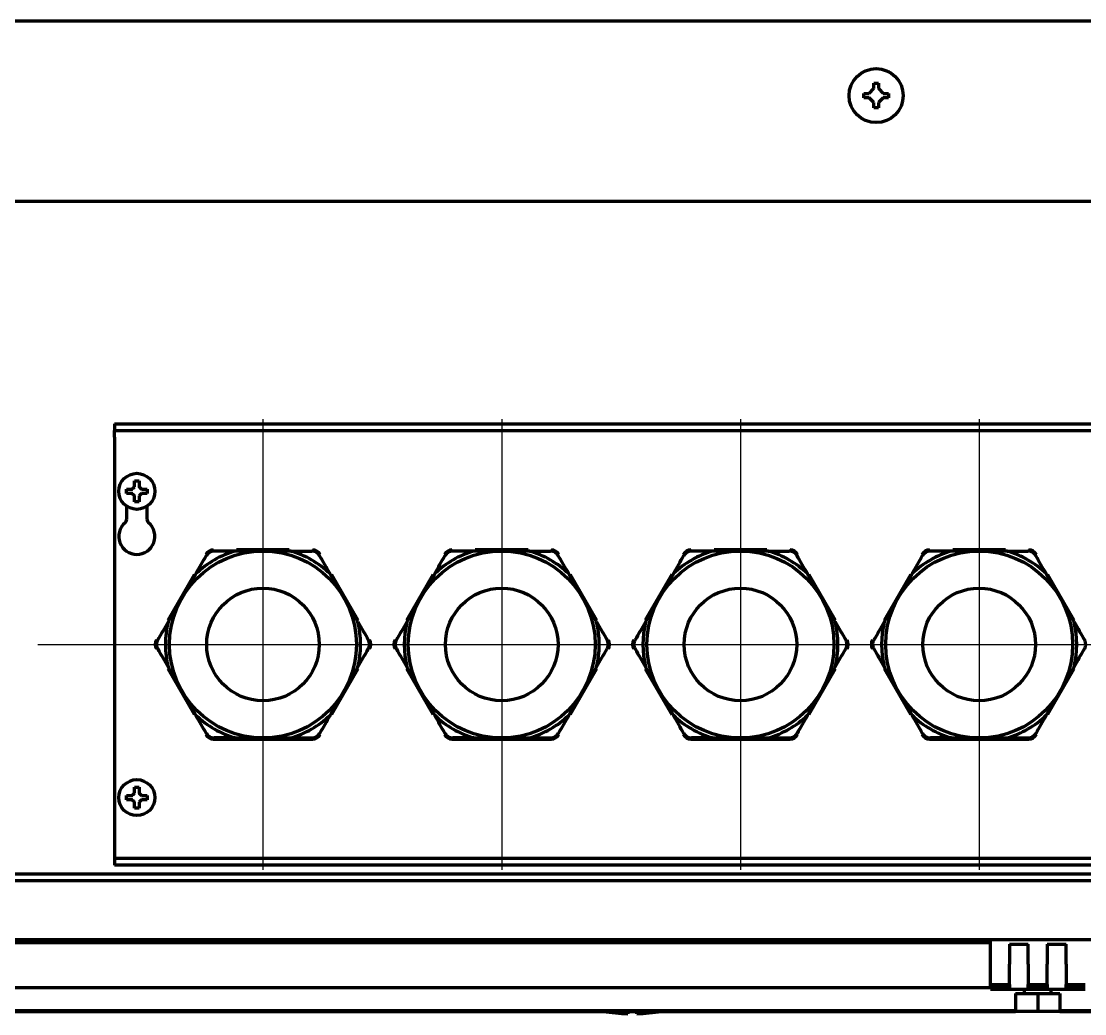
# Model space of a CAD drawing. Header units: inches. Extents: x -3022 to 7311, y 343 to 5680.
# Drawn here: x 3304.3 to 3540.4, y 4422.3 to 4642.6 of the extents above; entities that cross this region are included whole.
import ezdxf

# ---------------------------------------------------------------- set-up
doc = ezdxf.new("R2010")
doc.units = ezdxf.units.IN

# ---------------------------------------------------------------- blocks, each defined once
blk = doc.blocks.new('A$C29D5572B')
at = {"color": 1}
for p, q in [((0, 50), (0, -50)), ((-50, 0), (50, 0))]:
    blk.add_line(p, q, dxfattribs=at)
blk = doc.blocks.new('A$C0F8E2EAE')
blk.add_blockref('A$C29D5572B', (0, 0))

msp = doc.modelspace()

# ---------------------------------------------------------------- linework, layer by layer
at = {"linetype": 'Continuous', "lineweight": 70}
for p, q in [((3563.91, 4642.65), (3224.92, 4642.65)), ((3497.04, 4631.35), (3497.03, 4631.35)), ((3497.05, 4631.33), (3497.04, 4631.35)), ((3492.48, 4626.65), (3493.54, 4627.71)), ((3493.54, 4627.71), (3493.54, 4628.9)), ((3493.54, 4628.9), (3494.54, 4628.9)), ((3494.54, 4628.9), (3494.54, 4627.71)), ((3494.54, 4627.71), (3495.6, 4626.65)), ((3491.29, 4625.65), (3491.29, 4626.65)), ((3491.29, 4626.65), (3492.48, 4626.65)), ((3492.48, 4625.65), (3491.29, 4625.65)), ((3493.54, 4624.58), (3492.48, 4625.65)), ((3495.6, 4625.65), (3494.54, 4624.58)), ((3495.6, 4626.65), (3496.79, 4626.65)), ((3496.79, 4625.65), (3495.6, 4625.65)), ((3496.79, 4626.65), (3496.79, 4625.65)), ((3493.54, 4623.4), (3493.54, 4624.58)), ((3494.54, 4623.4), (3493.54, 4623.4)), ((3494.54, 4624.58), (3494.54, 4623.4)), ((3563.91, 4602.65), (3224.92, 4602.65)), ((3324.92, 4553.3), (3324.92, 4551.8)), ((3324.92, 4553.3), (3326.92, 4553.3)), ((3326.92, 4553.3), (3367.09, 4553.3)), ((3367.09, 4553.3), (3368.5, 4553.3)), ((3368.5, 4553.3), (3371.33, 4553.3)), ((3371.33, 4553.3), (3372.75, 4553.3)), ((3372.75, 4553.3), (3547.09, 4553.3)), ((3324.92, 4550.3), (3324.92, 4551.8)), ((3324.92, 4551.8), (3326.92, 4551.8)), ((3324.92, 4550.3), (3324.92, 4458.3)), ((3326.92, 4551.8), (3367.09, 4551.8)), ((3367.09, 4551.8), (3368.5, 4551.8)), ((3368.5, 4551.8), (3371.33, 4551.8)), ((3371.33, 4551.8), (3372.75, 4551.8)), ((3372.75, 4551.8), (3547.09, 4551.8)), ((3327.62, 4538.3), (3327.62, 4538.8)), ((3327.62, 4537.8), (3327.62, 4538.3)), ((3332.22, 4538.8), (3332.22, 4538.3)), ((3332.22, 4538.3), (3332.22, 4537.8)), ((3327.67, 4532.1), (3327.67, 4534.99)), ((3332.17, 4534.99), (3332.17, 4532.1)), ((3357.92, 4525.05), (3351.74, 4525.05)), ((3363.77, 4525.3), (3352.06, 4525.3)), ((3364.1, 4525.05), (3357.92, 4525.05)), ((3410.92, 4525.05), (3404.74, 4525.05)), ((3416.77, 4525.3), (3405.06, 4525.3)), ((3417.1, 4525.05), (3410.92, 4525.05)), ((3463.92, 4525.05), (3457.74, 4525.05)), ((3469.77, 4525.3), (3458.06, 4525.3)), ((3470.1, 4525.05), (3463.92, 4525.05)), ((3516.92, 4525.05), (3510.74, 4525.05)), ((3522.77, 4525.3), (3511.06, 4525.3)), ((3523.1, 4525.05), (3516.92, 4525.05)), ((3342.66, 4519.87), (3336.8, 4509.73)), ((3343.04, 4520.02), (3339.95, 4514.67)), ((3375.89, 4514.67), (3372.8, 4520.02)), ((3379.03, 4509.73), (3373.18, 4519.87)), ((3395.66, 4519.87), (3389.8, 4509.73)), ((3396.04, 4520.02), (3392.95, 4514.67)), ((3428.89, 4514.67), (3425.8, 4520.02)), ((3432.03, 4509.73), (3426.18, 4519.87)), ((3448.66, 4519.87), (3442.8, 4509.73)), ((3449.04, 4520.02), (3445.95, 4514.67)), ((3481.89, 4514.67), (3478.8, 4520.02)), ((3485.03, 4509.73), (3479.18, 4519.87)), ((3501.66, 4519.87), (3495.8, 4509.73)), ((3502.04, 4520.02), (3498.95, 4514.67)), ((3534.89, 4514.67), (3531.8, 4520.02)), ((3538.03, 4509.73), (3532.18, 4519.87)), ((3339.95, 4514.67), (3336.86, 4509.32)), ((3378.98, 4509.32), (3375.89, 4514.67)), ((3392.95, 4514.67), (3389.86, 4509.32)), ((3431.98, 4509.32), (3428.89, 4514.67)), ((3445.95, 4514.67), (3442.86, 4509.32)), ((3484.98, 4509.32), (3481.89, 4514.67)), ((3498.95, 4514.67), (3495.86, 4509.32)), ((3537.98, 4509.32), (3534.89, 4514.67)), ((3336.8, 4498.87), (3342.66, 4488.73)), ((3336.86, 4499.27), (3339.95, 4493.92)), ((3373.18, 4488.73), (3379.03, 4498.87)), ((3375.89, 4493.92), (3378.98, 4499.27)), ((3389.8, 4498.87), (3395.66, 4488.73)), ((3389.86, 4499.27), (3392.95, 4493.92)), ((3426.18, 4488.73), (3432.03, 4498.87)), ((3428.89, 4493.92), (3431.98, 4499.27)), ((3442.8, 4498.87), (3448.66, 4488.73)), ((3442.86, 4499.27), (3445.95, 4493.92)), ((3479.18, 4488.73), (3485.03, 4498.87)), ((3481.89, 4493.92), (3484.98, 4499.27)), ((3495.8, 4498.87), (3501.66, 4488.73)), ((3495.86, 4499.27), (3498.95, 4493.92)), ((3532.18, 4488.73), (3538.03, 4498.87)), ((3534.89, 4493.92), (3537.98, 4499.27)), ((3339.95, 4493.92), (3343.04, 4488.57)), ((3372.8, 4488.57), (3375.89, 4493.92)), ((3392.95, 4493.92), (3396.04, 4488.57)), ((3425.8, 4488.57), (3428.89, 4493.92)), ((3445.95, 4493.92), (3449.04, 4488.57)), ((3478.8, 4488.57), (3481.89, 4493.92)), ((3498.95, 4493.92), (3502.04, 4488.57)), ((3531.8, 4488.57), (3534.89, 4493.92)), ((3351.74, 4483.55), (3357.92, 4483.55)), ((3357.92, 4483.55), (3364.1, 4483.55)), ((3404.74, 4483.55), (3410.92, 4483.55)), ((3410.92, 4483.55), (3417.1, 4483.55)), ((3457.74, 4483.55), (3463.92, 4483.55)), ((3463.92, 4483.55), (3470.1, 4483.55)), ((3510.74, 4483.55), (3516.92, 4483.55)), ((3516.92, 4483.55), (3523.1, 4483.55)), ((3346.95, 4483.3), (3368.89, 4483.3)), ((3399.95, 4483.3), (3421.89, 4483.3)), ((3452.95, 4483.3), (3474.89, 4483.3)), ((3505.95, 4483.3), (3527.89, 4483.3)), ((3327.62, 4470.3), (3327.62, 4470.8)), ((3327.62, 4469.8), (3327.62, 4470.3)), ((3332.22, 4470.8), (3332.22, 4470.3)), ((3332.22, 4470.3), (3332.22, 4469.8)), ((3324.92, 4458.3), (3324.92, 4456.8)), ((3326.92, 4456.8), (3324.92, 4456.8)), ((3324.92, 4456.8), (3324.92, 4455.3)), ((3326.92, 4455.3), (3324.92, 4455.3)), ((3367.09, 4456.8), (3326.92, 4456.8)), ((3367.09, 4455.3), (3326.92, 4455.3)), ((3368.5, 4456.8), (3367.09, 4456.8)), ((3368.5, 4455.3), (3367.09, 4455.3)), ((3371.33, 4456.8), (3368.5, 4456.8)), ((3371.33, 4455.3), (3368.5, 4455.3)), ((3372.75, 4456.8), (3371.33, 4456.8)), ((3372.75, 4455.3), (3371.33, 4455.3)), ((3547.09, 4456.8), (3372.75, 4456.8)), ((3547.09, 4455.3), (3372.75, 4455.3)), ((3605.09, 4453.3), (3226.92, 4453.3)), ((3605.12, 4451.8), (3226.91, 4451.8)), ((3222.91, 4438.8), (3605.24, 4438.8)), ((3417.92, 4438.8), (3417.92, 4438.1)), ((3427.57, 4438.8), (3427.57, 4438.1)), ((3430.27, 4438.1), (3430.27, 4438.8)), ((3433.92, 4438.8), (3433.92, 4438.1)), ((3437.42, 4438.8), (3437.42, 4438.6)), ((3442.42, 4438.6), (3442.42, 4438.8)), ((3445.92, 4438.1), (3445.92, 4438.8)), ((3474.92, 4438.8), (3474.92, 4438.3)), ((3476.33, 4438.8), (3476.33, 4438.3)), ((3519.42, 4433.3), (3519.42, 4438.8)), ((3519.41, 4438.1), (3222.17, 4438.1)), ((3439.92, 4438.6), (3436.92, 4438.6)), ((3436.92, 4438.6), (3436.92, 4438.1)), ((3442.92, 4438.6), (3439.92, 4438.6)), ((3439.92, 4438.6), (3439.92, 4438.1)), ((3442.92, 4438.6), (3442.92, 4438.1)), ((3476.33, 4438.3), (3474.92, 4438.3)), ((3477.33, 4438.3), (3476.33, 4438.3)), ((3519.42, 4438.3), (3477.33, 4438.3)), ((3484.92, 4438.3), (3484.92, 4438.1)), ((3523.62, 4437.8), (3527.82, 4437.8)), ((3523.62, 4437.8), (3523.62, 4433.3)), ((3527.82, 4433.3), (3527.82, 4437.8)), ((3532.02, 4437.8), (3532.02, 4433.3)), ((3532.02, 4437.8), (3536.22, 4437.8)), ((3536.22, 4433.3), (3536.22, 4437.8)), ((3519.42, 4428.8), (3519.42, 4433.3)), ((3523.62, 4428.8), (3523.62, 4433.3)), ((3527.82, 4433.3), (3527.82, 4428.8)), ((3532.02, 4428.8), (3532.02, 4433.3)), ((3536.22, 4433.3), (3536.22, 4428.8)), ((3519.41, 4428.1), (3049.82, 4428.1)), ((3519.41, 4428.08), (3049.82, 4428.08)), ((3519.42, 4427.99), (3519.42, 4428.8)), ((3519.42, 4428.8), (3523.62, 4428.8)), ((3523.62, 4427.99), (3519.42, 4427.99)), ((3519.42, 4427.8), (3519.42, 4427.99)), ((3519.42, 4427.8), (3540.42, 4427.8)), ((3523.62, 4428.8), (3523.62, 4427.99)), ((3526.92, 4427.8), (3526.92, 4426.8)), ((3527.82, 4427.99), (3527.82, 4428.8)), ((3527.82, 4428.8), (3532.02, 4428.8)), ((3532.02, 4427.99), (3527.82, 4427.99)), ((3532.02, 4428.8), (3532.02, 4427.99)), ((3532.92, 4426.8), (3532.92, 4427.8)), ((3536.22, 4427.99), (3536.22, 4428.8)), ((3536.22, 4428.8), (3540.42, 4428.8)), ((3540.42, 4427.99), (3536.22, 4427.99)), ((3525.02, 4426.8), (3525.02, 4422.8)), ((3525.02, 4426.8), (3529.92, 4426.8)), ((3529.92, 4426.8), (3534.81, 4426.8)), ((3529.92, 4426.8), (3529.92, 4422.8)), ((3534.81, 4426.8), (3534.81, 4422.8)), ((3049.83, 4423.07), (3525.01, 4423.07)), ((3049.83, 4422.81), (3525.01, 4422.81)), ((3529.92, 4422.8), (3525.02, 4422.8)), ((3534.81, 4422.8), (3529.92, 4422.8)), ((3534.8, 4423.07), (3605.51, 4423.07)), ((3534.8, 4422.81), (3605.52, 4422.81))]:
    msp.add_line(p, q, dxfattribs=at)
for centre, radius in [((3494.04, 4626.15), 6), ((3329.92, 4538.3), 4), ((3357.92, 4504.3), 20.75), ((3410.92, 4504.3), 20.75), ((3463.92, 4504.3), 20.75), ((3516.92, 4504.3), 20.75), ((3357.92, 4504.3), 12.5), ((3410.92, 4504.3), 12.5), ((3463.92, 4504.3), 12.5), ((3516.92, 4504.3), 12.5), ((3329.92, 4470.3), 4)]:
    msp.add_circle(centre, radius, dxfattribs=at)
for centre, radius, start, end in [((3329.92, 4528.3), 4, 130.5416, 49.4584), ((3326.67, 4532.1), 1, 310.5416, 0), ((3333.17, 4532.1), 1, 180, 229.4584), ((3357.92, 4504.3), 21.65, 106.5842, 133.4158), ((3346.95, 4523.3), 2, 90, 150), ((3357.92, 4504.3), 21.65, 46.5842, 73.4158), ((3368.89, 4523.3), 2, 30, 90), ((3410.92, 4504.3), 21.65, 106.5842, 133.4158), ((3399.95, 4523.3), 2, 90, 150), ((3410.92, 4504.3), 21.65, 46.5842, 73.4158), ((3421.89, 4523.3), 2, 30, 90), ((3463.92, 4504.3), 21.65, 106.5842, 133.4158), ((3452.95, 4523.3), 2, 90, 150), ((3463.92, 4504.3), 21.65, 46.5842, 73.4158), ((3474.89, 4523.3), 2, 30, 90), ((3516.92, 4504.3), 21.65, 106.5842, 133.4158), ((3505.95, 4523.3), 2, 90, 150), ((3516.92, 4504.3), 21.65, 46.5842, 73.4158), ((3527.89, 4523.3), 2, 30, 90), ((3357.92, 4504.3), 21.65, 166.5842, 193.4158), ((3357.92, 4504.3), 21.65, 346.5842, 13.4158), ((3410.92, 4504.3), 21.65, 166.5842, 193.4158), ((3410.92, 4504.3), 21.65, 346.5842, 13.4158), ((3463.92, 4504.3), 21.65, 166.5842, 193.4158), ((3463.92, 4504.3), 21.65, 346.5842, 13.4158), ((3516.92, 4504.3), 21.65, 166.5842, 193.4158), ((3516.92, 4504.3), 21.65, 346.5842, 13.4158), ((3335.98, 4504.3), 2, 150, 210), ((3379.86, 4504.3), 2, 330, 30), ((3388.98, 4504.3), 2, 150, 210), ((3432.86, 4504.3), 2, 330, 30), ((3441.98, 4504.3), 2, 150, 210), ((3485.86, 4504.3), 2, 330, 30), ((3494.98, 4504.3), 2, 150, 210), ((3357.92, 4504.3), 21.65, 226.5842, 253.4158), ((3357.92, 4504.3), 21.65, 286.5842, 313.4158), ((3410.92, 4504.3), 21.65, 226.5842, 253.4158), ((3410.92, 4504.3), 21.65, 286.5842, 313.4158), ((3463.92, 4504.3), 21.65, 226.5842, 253.4158), ((3463.92, 4504.3), 21.65, 286.5842, 313.4158), ((3516.92, 4504.3), 21.65, 226.5842, 253.4158), ((3516.92, 4504.3), 21.65, 286.5842, 313.4158), ((3346.95, 4485.3), 2, 210, 270), ((3368.89, 4485.3), 2, 270, 330), ((3399.95, 4485.3), 2, 210, 270), ((3421.89, 4485.3), 2, 270, 330), ((3452.95, 4485.3), 2, 210, 270), ((3474.89, 4485.3), 2, 270, 330), ((3505.95, 4485.3), 2, 210, 270), ((3527.89, 4485.3), 2, 270, 330), ((3475.32, 4437.9), 0.4, 90, 149.9991), ((3482.52, 4437.9), 0.4, 30.0009, 90), ((3441.42, 4482.28), 60, 262.337, 267.6114), ((3438.42, 4482.28), 60, 272.3861, 277.663)]:
    msp.add_arc(centre, radius, start, end, dxfattribs=at)
for points in [[(3329.42, 4539.3), (3329.42, 4539.35), (3329.42, 4539.46), (3329.42, 4539.62), (3329.42, 4539.78), (3329.42, 4539.94), (3329.42, 4540.09), (3329.42, 4540.24), (3329.42, 4540.41), (3329.42, 4540.53), (3329.42, 4540.6)], [(3329.42, 4540.6), (3329.58, 4540.6), (3329.92, 4540.6), (3330.25, 4540.6), (3330.42, 4540.6)], [(3328.92, 4537.8), (3328.86, 4537.8), (3328.76, 4537.8), (3328.59, 4537.8), (3328.44, 4537.8), (3328.28, 4537.8), (3328.13, 4537.8), (3327.97, 4537.8), (3327.81, 4537.8), (3327.68, 4537.8), (3327.62, 4537.8)], [(3328.92, 4538.8), (3328.94, 4538.82), (3328.99, 4538.87), (3329.06, 4538.94), (3329.13, 4539.01), (3329.2, 4539.08), (3329.27, 4539.15), (3329.35, 4539.23), (3329.39, 4539.27), (3329.42, 4539.3)], [(3329.42, 4537.3), (3329.39, 4537.32), (3329.34, 4537.38), (3329.27, 4537.45), (3329.2, 4537.52), (3329.13, 4537.59), (3329.06, 4537.66), (3328.99, 4537.73), (3328.94, 4537.78), (3328.92, 4537.8)], [(3330.42, 4539.3), (3330.44, 4539.27), (3330.5, 4539.22), (3330.57, 4539.15), (3330.64, 4539.08), (3330.71, 4539.01), (3330.78, 4538.94), (3330.85, 4538.87), (3330.89, 4538.82), (3330.92, 4538.8)], [(3330.92, 4537.8), (3330.89, 4537.77), (3330.85, 4537.73), (3330.78, 4537.66), (3330.7, 4537.58), (3330.63, 4537.51), (3330.56, 4537.44), (3330.49, 4537.37), (3330.44, 4537.32), (3330.42, 4537.3)], [(3330.92, 4538.8), (3330.97, 4538.8), (3331.08, 4538.8), (3331.24, 4538.8), (3331.4, 4538.8), (3331.56, 4538.8), (3331.71, 4538.8), (3331.86, 4538.8), (3332.03, 4538.8), (3332.15, 4538.8), (3332.22, 4538.8)], [(3330.42, 4536), (3330.25, 4536), (3329.92, 4536), (3329.58, 4536), (3329.42, 4536)], [(3330.42, 4537.3), (3330.42, 4537.24), (3330.42, 4537.14), (3330.42, 4536.97), (3330.42, 4536.82), (3330.42, 4536.66), (3330.42, 4536.51), (3330.42, 4536.35), (3330.42, 4536.19), (3330.42, 4536.06), (3330.42, 4536)], [(3329.42, 4471.3), (3329.42, 4471.35), (3329.42, 4471.46), (3329.42, 4471.62), (3329.42, 4471.78), (3329.42, 4471.94), (3329.42, 4472.09), (3329.42, 4472.24), (3329.42, 4472.41), (3329.42, 4472.53), (3329.42, 4472.6)], [(3329.42, 4472.6), (3329.58, 4472.6), (3329.92, 4472.6), (3330.25, 4472.6), (3330.42, 4472.6)], [(3328.92, 4469.8), (3328.86, 4469.8), (3328.76, 4469.8), (3328.59, 4469.8), (3328.44, 4469.8), (3328.28, 4469.8), (3328.13, 4469.8), (3327.97, 4469.8), (3327.81, 4469.8), (3327.68, 4469.8), (3327.62, 4469.8)], [(3328.92, 4470.8), (3328.94, 4470.82), (3328.99, 4470.87), (3329.06, 4470.94), (3329.13, 4471.01), (3329.2, 4471.08), (3329.27, 4471.15), (3329.35, 4471.23), (3329.39, 4471.27), (3329.42, 4471.3)], [(3329.42, 4469.3), (3329.39, 4469.32), (3329.34, 4469.38), (3329.27, 4469.45), (3329.2, 4469.52), (3329.13, 4469.59), (3329.06, 4469.66), (3328.99, 4469.73), (3328.94, 4469.78), (3328.92, 4469.8)], [(3330.42, 4471.3), (3330.44, 4471.27), (3330.5, 4471.22), (3330.57, 4471.15), (3330.64, 4471.08), (3330.71, 4471.01), (3330.78, 4470.94), (3330.85, 4470.87), (3330.89, 4470.82), (3330.92, 4470.8)], [(3330.92, 4469.8), (3330.89, 4469.77), (3330.85, 4469.73), (3330.78, 4469.66), (3330.7, 4469.58), (3330.63, 4469.51), (3330.56, 4469.44), (3330.49, 4469.37), (3330.44, 4469.32), (3330.42, 4469.3)], [(3330.92, 4470.8), (3330.97, 4470.8), (3331.08, 4470.8), (3331.24, 4470.8), (3331.4, 4470.8), (3331.56, 4470.8), (3331.71, 4470.8), (3331.86, 4470.8), (3332.03, 4470.8), (3332.15, 4470.8), (3332.22, 4470.8)], [(3330.42, 4468), (3330.25, 4468), (3329.92, 4468), (3329.58, 4468), (3329.42, 4468)], [(3330.42, 4469.3), (3330.42, 4469.24), (3330.42, 4469.14), (3330.42, 4468.97), (3330.42, 4468.82), (3330.42, 4468.66), (3330.42, 4468.51), (3330.42, 4468.35), (3330.42, 4468.19), (3330.42, 4468.06), (3330.42, 4468)]]:
    msp.add_open_spline(points, degree=3, dxfattribs=at)
for points, knots in [([(3330.42, 4540.6), (3330.42, 4540.4), (3330.42, 4540.19), (3330.42, 4539.86), (3330.42, 4539.75), (3330.42, 4539.53), (3330.42, 4539.41), (3330.42, 4539.3)], [0, 0, 0, 0, 0.5, 0.5, 0.75, 0.75, 1, 1, 1, 1]), ([(3327.62, 4538.8), (3327.82, 4538.8), (3328.03, 4538.8), (3328.36, 4538.8), (3328.47, 4538.8), (3328.69, 4538.8), (3328.8, 4538.8), (3328.92, 4538.8)], [0, 0, 0, 0, 0.5, 0.5, 0.75, 0.75, 1, 1, 1, 1]), ([(3332.22, 4537.8), (3332.02, 4537.8), (3331.81, 4537.8), (3331.48, 4537.8), (3331.37, 4537.8), (3331.15, 4537.8), (3331.03, 4537.8), (3330.92, 4537.8)], [0, 0, 0, 0, 0.5, 0.5, 0.75, 0.75, 1, 1, 1, 1]), ([(3329.42, 4536), (3329.42, 4536.2), (3329.42, 4536.41), (3329.42, 4536.74), (3329.42, 4536.85), (3329.42, 4537.07), (3329.42, 4537.18), (3329.42, 4537.3)], [0, 0, 0, 0, 0.5, 0.5, 0.75, 0.75, 1, 1, 1, 1]), ([(3343.04, 4520.02), (3343.44, 4520.72), (3343.83, 4521.4), (3344.6, 4522.74), (3344.98, 4523.4), (3345.36, 4524.05)], [0, 0, 0, 0, 0.5, 0.5, 1, 1, 1, 1]), ([(3347.09, 4525.05), (3347.01, 4525.05), (3346.93, 4525.04), (3346.76, 4525.02), (3346.67, 4525.01), (3346.57, 4524.98), (3346.54, 4524.97), (3346.5, 4524.96), (3346.44, 4524.94), (3346.38, 4524.92), (3346.25, 4524.87), (3346.17, 4524.83), (3346.07, 4524.77), (3346.05, 4524.76), (3346.02, 4524.73), (3345.96, 4524.7), (3345.87, 4524.63), (3345.8, 4524.57), (3345.75, 4524.53), (3345.73, 4524.51), (3345.7, 4524.48), (3345.68, 4524.47), (3345.61, 4524.39), (3345.55, 4524.32), (3345.45, 4524.19), (3345.4, 4524.12), (3345.36, 4524.05)], [0, 0, 0, 0, 0.125, 0.125, 0.25, 0.25, 0.28125, 0.28125, 0.3125, 0.375, 0.375, 0.5, 0.5, 0.53125, 0.53125, 0.5625, 0.625, 0.6875, 0.6875, 0.71875, 0.71875, 0.75, 0.75, 0.875, 0.875, 1, 1, 1, 1]), ([(3351.74, 4525.05), (3350.94, 4525.05), (3350.16, 4525.05), (3348.61, 4525.05), (3347.85, 4525.05), (3347.09, 4525.05)], [0, 0, 0, 0, 0.5, 0.5, 1, 1, 1, 1]), ([(3364.1, 4525.05), (3364.9, 4525.05), (3365.68, 4525.05), (3367.23, 4525.05), (3367.99, 4525.05), (3368.74, 4525.05)], [0, 0, 0, 0, 0.5, 0.5, 1, 1, 1, 1]), ([(3370.48, 4524.05), (3370.43, 4524.12), (3370.39, 4524.19), (3370.29, 4524.32), (3370.23, 4524.39), (3370.15, 4524.47), (3370.14, 4524.48), (3370.1, 4524.51), (3370.05, 4524.56), (3370, 4524.6), (3369.9, 4524.68), (3369.82, 4524.73), (3369.72, 4524.79), (3369.7, 4524.8), (3369.66, 4524.82), (3369.6, 4524.85), (3369.5, 4524.9), (3369.42, 4524.93), (3369.35, 4524.95), (3369.33, 4524.96), (3369.29, 4524.97), (3369.27, 4524.98), (3369.16, 4525.01), (3369.08, 4525.02), (3368.91, 4525.04), (3368.83, 4525.05), (3368.74, 4525.05)], [0, 0, 0, 0, 0.125, 0.125, 0.25, 0.25, 0.28125, 0.28125, 0.3125, 0.375, 0.375, 0.5, 0.5, 0.53125, 0.53125, 0.5625, 0.625, 0.6875, 0.6875, 0.71875, 0.71875, 0.75, 0.75, 0.875, 0.875, 1, 1, 1, 1]), ([(3372.8, 4520.02), (3372.4, 4520.72), (3372.01, 4521.4), (3371.23, 4522.74), (3370.85, 4523.4), (3370.48, 4524.05)], [0, 0, 0, 0, 0.5, 0.5, 1, 1, 1, 1]), ([(3396.04, 4520.02), (3396.44, 4520.72), (3396.83, 4521.4), (3397.6, 4522.74), (3397.98, 4523.4), (3398.36, 4524.05)], [0, 0, 0, 0, 0.5, 0.5, 1, 1, 1, 1]), ([(3400.09, 4525.05), (3400.01, 4525.05), (3399.93, 4525.04), (3399.76, 4525.02), (3399.67, 4525.01), (3399.57, 4524.98), (3399.54, 4524.97), (3399.5, 4524.96), (3399.44, 4524.94), (3399.38, 4524.92), (3399.25, 4524.87), (3399.17, 4524.83), (3399.07, 4524.77), (3399.05, 4524.76), (3399.02, 4524.73), (3398.96, 4524.7), (3398.87, 4524.63), (3398.8, 4524.57), (3398.75, 4524.53), (3398.73, 4524.51), (3398.7, 4524.48), (3398.68, 4524.47), (3398.61, 4524.39), (3398.55, 4524.32), (3398.45, 4524.19), (3398.4, 4524.12), (3398.36, 4524.05)], [0, 0, 0, 0, 0.125, 0.125, 0.25, 0.25, 0.28125, 0.28125, 0.3125, 0.375, 0.375, 0.5, 0.5, 0.53125, 0.53125, 0.5625, 0.625, 0.6875, 0.6875, 0.71875, 0.71875, 0.75, 0.75, 0.875, 0.875, 1, 1, 1, 1]), ([(3404.74, 4525.05), (3403.94, 4525.05), (3403.16, 4525.05), (3401.61, 4525.05), (3400.85, 4525.05), (3400.09, 4525.05)], [0, 0, 0, 0, 0.5, 0.5, 1, 1, 1, 1]), ([(3417.1, 4525.05), (3417.9, 4525.05), (3418.68, 4525.05), (3420.23, 4525.05), (3420.99, 4525.05), (3421.74, 4525.05)], [0, 0, 0, 0, 0.5, 0.5, 1, 1, 1, 1]), ([(3423.48, 4524.05), (3423.43, 4524.12), (3423.39, 4524.19), (3423.29, 4524.32), (3423.23, 4524.39), (3423.15, 4524.47), (3423.14, 4524.48), (3423.1, 4524.51), (3423.05, 4524.56), (3423, 4524.6), (3422.9, 4524.68), (3422.82, 4524.73), (3422.72, 4524.79), (3422.7, 4524.8), (3422.66, 4524.82), (3422.6, 4524.85), (3422.5, 4524.9), (3422.42, 4524.93), (3422.35, 4524.95), (3422.33, 4524.96), (3422.29, 4524.97), (3422.27, 4524.98), (3422.16, 4525.01), (3422.08, 4525.02), (3421.91, 4525.04), (3421.83, 4525.05), (3421.74, 4525.05)], [0, 0, 0, 0, 0.125, 0.125, 0.25, 0.25, 0.28125, 0.28125, 0.3125, 0.375, 0.375, 0.5, 0.5, 0.53125, 0.53125, 0.5625, 0.625, 0.6875, 0.6875, 0.71875, 0.71875, 0.75, 0.75, 0.875, 0.875, 1, 1, 1, 1]), ([(3425.8, 4520.02), (3425.4, 4520.72), (3425.01, 4521.4), (3424.23, 4522.74), (3423.85, 4523.4), (3423.48, 4524.05)], [0, 0, 0, 0, 0.5, 0.5, 1, 1, 1, 1]), ([(3449.04, 4520.02), (3449.44, 4520.72), (3449.83, 4521.4), (3450.6, 4522.74), (3450.98, 4523.4), (3451.36, 4524.05)], [0, 0, 0, 0, 0.5, 0.5, 1, 1, 1, 1]), ([(3453.09, 4525.05), (3453.01, 4525.05), (3452.93, 4525.04), (3452.76, 4525.02), (3452.67, 4525.01), (3452.57, 4524.98), (3452.54, 4524.97), (3452.5, 4524.96), (3452.44, 4524.94), (3452.38, 4524.92), (3452.25, 4524.87), (3452.17, 4524.83), (3452.07, 4524.77), (3452.05, 4524.76), (3452.02, 4524.73), (3451.96, 4524.7), (3451.87, 4524.63), (3451.8, 4524.57), (3451.75, 4524.53), (3451.73, 4524.51), (3451.7, 4524.48), (3451.68, 4524.47), (3451.61, 4524.39), (3451.55, 4524.32), (3451.45, 4524.19), (3451.4, 4524.12), (3451.36, 4524.05)], [0, 0, 0, 0, 0.125, 0.125, 0.25, 0.25, 0.28125, 0.28125, 0.3125, 0.375, 0.375, 0.5, 0.5, 0.53125, 0.53125, 0.5625, 0.625, 0.6875, 0.6875, 0.71875, 0.71875, 0.75, 0.75, 0.875, 0.875, 1, 1, 1, 1]), ([(3457.74, 4525.05), (3456.94, 4525.05), (3456.16, 4525.05), (3454.61, 4525.05), (3453.85, 4525.05), (3453.09, 4525.05)], [0, 0, 0, 0, 0.5, 0.5, 1, 1, 1, 1]), ([(3470.1, 4525.05), (3470.9, 4525.05), (3471.68, 4525.05), (3473.23, 4525.05), (3473.99, 4525.05), (3474.74, 4525.05)], [0, 0, 0, 0, 0.5, 0.5, 1, 1, 1, 1]), ([(3476.48, 4524.05), (3476.43, 4524.12), (3476.39, 4524.19), (3476.29, 4524.32), (3476.23, 4524.39), (3476.15, 4524.47), (3476.14, 4524.48), (3476.1, 4524.51), (3476.05, 4524.56), (3476, 4524.6), (3475.9, 4524.68), (3475.82, 4524.73), (3475.72, 4524.79), (3475.7, 4524.8), (3475.66, 4524.82), (3475.6, 4524.85), (3475.5, 4524.9), (3475.42, 4524.93), (3475.35, 4524.95), (3475.33, 4524.96), (3475.29, 4524.97), (3475.27, 4524.98), (3475.16, 4525.01), (3475.08, 4525.02), (3474.91, 4525.04), (3474.83, 4525.05), (3474.74, 4525.05)], [0, 0, 0, 0, 0.125, 0.125, 0.25, 0.25, 0.28125, 0.28125, 0.3125, 0.375, 0.375, 0.5, 0.5, 0.53125, 0.53125, 0.5625, 0.625, 0.6875, 0.6875, 0.71875, 0.71875, 0.75, 0.75, 0.875, 0.875, 1, 1, 1, 1]), ([(3478.8, 4520.02), (3478.4, 4520.72), (3478.01, 4521.4), (3477.23, 4522.74), (3476.85, 4523.4), (3476.48, 4524.05)], [0, 0, 0, 0, 0.5, 0.5, 1, 1, 1, 1]), ([(3502.04, 4520.02), (3502.44, 4520.72), (3502.83, 4521.4), (3503.6, 4522.74), (3503.98, 4523.4), (3504.36, 4524.05)], [0, 0, 0, 0, 0.5, 0.5, 1, 1, 1, 1]), ([(3506.09, 4525.05), (3506.01, 4525.05), (3505.93, 4525.04), (3505.76, 4525.02), (3505.67, 4525.01), (3505.57, 4524.98), (3505.54, 4524.97), (3505.5, 4524.96), (3505.44, 4524.94), (3505.38, 4524.92), (3505.25, 4524.87), (3505.17, 4524.83), (3505.07, 4524.77), (3505.05, 4524.76), (3505.02, 4524.73), (3504.96, 4524.7), (3504.87, 4524.63), (3504.8, 4524.57), (3504.75, 4524.53), (3504.73, 4524.51), (3504.7, 4524.48), (3504.68, 4524.47), (3504.61, 4524.39), (3504.55, 4524.32), (3504.45, 4524.19), (3504.4, 4524.12), (3504.36, 4524.05)], [0, 0, 0, 0, 0.125, 0.125, 0.25, 0.25, 0.28125, 0.28125, 0.3125, 0.375, 0.375, 0.5, 0.5, 0.53125, 0.53125, 0.5625, 0.625, 0.6875, 0.6875, 0.71875, 0.71875, 0.75, 0.75, 0.875, 0.875, 1, 1, 1, 1]), ([(3510.74, 4525.05), (3509.94, 4525.05), (3509.16, 4525.05), (3507.61, 4525.05), (3506.85, 4525.05), (3506.09, 4525.05)], [0, 0, 0, 0, 0.5, 0.5, 1, 1, 1, 1]), ([(3523.1, 4525.05), (3523.9, 4525.05), (3524.68, 4525.05), (3526.23, 4525.05), (3526.99, 4525.05), (3527.74, 4525.05)], [0, 0, 0, 0, 0.5, 0.5, 1, 1, 1, 1]), ([(3529.48, 4524.05), (3529.43, 4524.12), (3529.39, 4524.19), (3529.29, 4524.32), (3529.23, 4524.39), (3529.15, 4524.47), (3529.14, 4524.48), (3529.1, 4524.51), (3529.05, 4524.56), (3529, 4524.6), (3528.9, 4524.68), (3528.82, 4524.73), (3528.72, 4524.79), (3528.7, 4524.8), (3528.66, 4524.82), (3528.6, 4524.85), (3528.5, 4524.9), (3528.42, 4524.93), (3528.35, 4524.95), (3528.33, 4524.96), (3528.29, 4524.97), (3528.27, 4524.98), (3528.16, 4525.01), (3528.08, 4525.02), (3527.91, 4525.04), (3527.83, 4525.05), (3527.74, 4525.05)], [0, 0, 0, 0, 0.125, 0.125, 0.25, 0.25, 0.28125, 0.28125, 0.3125, 0.375, 0.375, 0.5, 0.5, 0.53125, 0.53125, 0.5625, 0.625, 0.6875, 0.6875, 0.71875, 0.71875, 0.75, 0.75, 0.875, 0.875, 1, 1, 1, 1]), ([(3531.8, 4520.02), (3531.4, 4520.72), (3531.01, 4521.4), (3530.23, 4522.74), (3529.85, 4523.4), (3529.48, 4524.05)], [0, 0, 0, 0, 0.5, 0.5, 1, 1, 1, 1]), ([(3336.86, 4509.32), (3336.46, 4508.63), (3336.07, 4507.95), (3335.29, 4506.61), (3334.91, 4505.95), (3334.54, 4505.3)], [0, 0, 0, 0, 0.5, 0.5, 1, 1, 1, 1]), ([(3378.98, 4509.32), (3379.38, 4508.63), (3379.77, 4507.95), (3380.54, 4506.61), (3380.92, 4505.95), (3381.3, 4505.3)], [0, 0, 0, 0, 0.5, 0.5, 1, 1, 1, 1]), ([(3389.86, 4509.32), (3389.46, 4508.63), (3389.07, 4507.95), (3388.29, 4506.61), (3387.91, 4505.95), (3387.54, 4505.3)], [0, 0, 0, 0, 0.5, 0.5, 1, 1, 1, 1]), ([(3431.98, 4509.32), (3432.38, 4508.63), (3432.77, 4507.95), (3433.54, 4506.61), (3433.92, 4505.95), (3434.3, 4505.3)], [0, 0, 0, 0, 0.5, 0.5, 1, 1, 1, 1]), ([(3442.86, 4509.32), (3442.46, 4508.63), (3442.07, 4507.95), (3441.29, 4506.61), (3440.91, 4505.95), (3440.54, 4505.3)], [0, 0, 0, 0, 0.5, 0.5, 1, 1, 1, 1]), ([(3484.98, 4509.32), (3485.38, 4508.63), (3485.77, 4507.95), (3486.54, 4506.61), (3486.92, 4505.95), (3487.3, 4505.3)], [0, 0, 0, 0, 0.5, 0.5, 1, 1, 1, 1]), ([(3495.86, 4509.32), (3495.46, 4508.63), (3495.07, 4507.95), (3494.29, 4506.61), (3493.91, 4505.95), (3493.54, 4505.3)], [0, 0, 0, 0, 0.5, 0.5, 1, 1, 1, 1]), ([(3537.98, 4509.32), (3538.38, 4508.63), (3538.77, 4507.95), (3539.54, 4506.61), (3539.92, 4505.95), (3540.3, 4505.3)], [0, 0, 0, 0, 0.5, 0.5, 1, 1, 1, 1]), ([(3334.54, 4505.3), (3334.49, 4505.23), (3334.46, 4505.15), (3334.39, 4505), (3334.36, 4504.91), (3334.33, 4504.81), (3334.33, 4504.79), (3334.32, 4504.74), (3334.3, 4504.68), (3334.29, 4504.61), (3334.27, 4504.48), (3334.27, 4504.39), (3334.27, 4504.28), (3334.27, 4504.25), (3334.27, 4504.21), (3334.27, 4504.14), (3334.28, 4504.03), (3334.3, 4503.94), (3334.31, 4503.88), (3334.32, 4503.85), (3334.33, 4503.81), (3334.33, 4503.79), (3334.36, 4503.68), (3334.39, 4503.6), (3334.46, 4503.44), (3334.49, 4503.37), (3334.54, 4503.3)], [0, 0, 0, 0, 0.125, 0.125, 0.25, 0.25, 0.28125, 0.28125, 0.3125, 0.375, 0.375, 0.5, 0.5, 0.53125, 0.53125, 0.5625, 0.625, 0.6875, 0.6875, 0.71875, 0.71875, 0.75, 0.75, 0.875, 0.875, 1, 1, 1, 1]), ([(3381.3, 4503.3), (3381.34, 4503.37), (3381.38, 4503.44), (3381.45, 4503.6), (3381.47, 4503.68), (3381.5, 4503.79), (3381.51, 4503.81), (3381.52, 4503.85), (3381.53, 4503.92), (3381.54, 4503.98), (3381.56, 4504.12), (3381.57, 4504.21), (3381.57, 4504.32), (3381.57, 4504.34), (3381.57, 4504.39), (3381.56, 4504.46), (3381.55, 4504.57), (3381.54, 4504.66), (3381.52, 4504.72), (3381.52, 4504.74), (3381.51, 4504.79), (3381.5, 4504.81), (3381.47, 4504.91), (3381.45, 4505), (3381.38, 4505.15), (3381.34, 4505.23), (3381.3, 4505.3)], [0, 0, 0, 0, 0.125, 0.125, 0.25, 0.25, 0.28125, 0.28125, 0.3125, 0.375, 0.375, 0.5, 0.5, 0.53125, 0.53125, 0.5625, 0.625, 0.6875, 0.6875, 0.71875, 0.71875, 0.75, 0.75, 0.875, 0.875, 1, 1, 1, 1]), ([(3387.54, 4505.3), (3387.49, 4505.23), (3387.46, 4505.15), (3387.39, 4505), (3387.36, 4504.91), (3387.33, 4504.81), (3387.33, 4504.79), (3387.32, 4504.74), (3387.3, 4504.68), (3387.29, 4504.61), (3387.27, 4504.48), (3387.27, 4504.39), (3387.27, 4504.28), (3387.27, 4504.25), (3387.27, 4504.21), (3387.27, 4504.14), (3387.28, 4504.03), (3387.3, 4503.94), (3387.31, 4503.88), (3387.32, 4503.85), (3387.33, 4503.81), (3387.33, 4503.79), (3387.36, 4503.68), (3387.39, 4503.6), (3387.46, 4503.44), (3387.49, 4503.37), (3387.54, 4503.3)], [0, 0, 0, 0, 0.125, 0.125, 0.25, 0.25, 0.28125, 0.28125, 0.3125, 0.375, 0.375, 0.5, 0.5, 0.53125, 0.53125, 0.5625, 0.625, 0.6875, 0.6875, 0.71875, 0.71875, 0.75, 0.75, 0.875, 0.875, 1, 1, 1, 1]), ([(3434.3, 4503.3), (3434.34, 4503.37), (3434.38, 4503.44), (3434.45, 4503.6), (3434.47, 4503.68), (3434.5, 4503.79), (3434.51, 4503.81), (3434.52, 4503.85), (3434.53, 4503.92), (3434.54, 4503.98), (3434.56, 4504.12), (3434.57, 4504.21), (3434.57, 4504.32), (3434.57, 4504.34), (3434.57, 4504.39), (3434.56, 4504.46), (3434.55, 4504.57), (3434.54, 4504.66), (3434.52, 4504.72), (3434.52, 4504.74), (3434.51, 4504.79), (3434.5, 4504.81), (3434.47, 4504.91), (3434.45, 4505), (3434.38, 4505.15), (3434.34, 4505.23), (3434.3, 4505.3)], [0, 0, 0, 0, 0.125, 0.125, 0.25, 0.25, 0.28125, 0.28125, 0.3125, 0.375, 0.375, 0.5, 0.5, 0.53125, 0.53125, 0.5625, 0.625, 0.6875, 0.6875, 0.71875, 0.71875, 0.75, 0.75, 0.875, 0.875, 1, 1, 1, 1]), ([(3440.54, 4505.3), (3440.49, 4505.23), (3440.46, 4505.15), (3440.39, 4505), (3440.36, 4504.91), (3440.33, 4504.81), (3440.33, 4504.79), (3440.32, 4504.74), (3440.3, 4504.68), (3440.29, 4504.61), (3440.27, 4504.48), (3440.27, 4504.39), (3440.27, 4504.28), (3440.27, 4504.25), (3440.27, 4504.21), (3440.27, 4504.14), (3440.28, 4504.03), (3440.3, 4503.94), (3440.31, 4503.88), (3440.32, 4503.85), (3440.33, 4503.81), (3440.33, 4503.79), (3440.36, 4503.68), (3440.39, 4503.6), (3440.46, 4503.44), (3440.49, 4503.37), (3440.54, 4503.3)], [0, 0, 0, 0, 0.125, 0.125, 0.25, 0.25, 0.28125, 0.28125, 0.3125, 0.375, 0.375, 0.5, 0.5, 0.53125, 0.53125, 0.5625, 0.625, 0.6875, 0.6875, 0.71875, 0.71875, 0.75, 0.75, 0.875, 0.875, 1, 1, 1, 1]), ([(3487.3, 4503.3), (3487.34, 4503.37), (3487.38, 4503.44), (3487.45, 4503.6), (3487.47, 4503.68), (3487.5, 4503.79), (3487.51, 4503.81), (3487.52, 4503.85), (3487.53, 4503.92), (3487.54, 4503.98), (3487.56, 4504.12), (3487.57, 4504.21), (3487.57, 4504.32), (3487.57, 4504.34), (3487.57, 4504.39), (3487.56, 4504.46), (3487.55, 4504.57), (3487.54, 4504.66), (3487.52, 4504.72), (3487.52, 4504.74), (3487.51, 4504.79), (3487.5, 4504.81), (3487.47, 4504.91), (3487.45, 4505), (3487.38, 4505.15), (3487.34, 4505.23), (3487.3, 4505.3)], [0, 0, 0, 0, 0.125, 0.125, 0.25, 0.25, 0.28125, 0.28125, 0.3125, 0.375, 0.375, 0.5, 0.5, 0.53125, 0.53125, 0.5625, 0.625, 0.6875, 0.6875, 0.71875, 0.71875, 0.75, 0.75, 0.875, 0.875, 1, 1, 1, 1]), ([(3493.54, 4505.3), (3493.49, 4505.23), (3493.46, 4505.15), (3493.39, 4505), (3493.36, 4504.91), (3493.33, 4504.81), (3493.33, 4504.79), (3493.32, 4504.74), (3493.3, 4504.68), (3493.29, 4504.61), (3493.27, 4504.48), (3493.27, 4504.39), (3493.27, 4504.28), (3493.27, 4504.25), (3493.27, 4504.21), (3493.27, 4504.14), (3493.28, 4504.03), (3493.3, 4503.94), (3493.31, 4503.88), (3493.32, 4503.85), (3493.33, 4503.81), (3493.33, 4503.79), (3493.36, 4503.68), (3493.39, 4503.6), (3493.46, 4503.44), (3493.49, 4503.37), (3493.54, 4503.3)], [0, 0, 0, 0, 0.125, 0.125, 0.25, 0.25, 0.28125, 0.28125, 0.3125, 0.375, 0.375, 0.5, 0.5, 0.53125, 0.53125, 0.5625, 0.625, 0.6875, 0.6875, 0.71875, 0.71875, 0.75, 0.75, 0.875, 0.875, 1, 1, 1, 1]), ([(3540.3, 4503.3), (3540.34, 4503.37), (3540.38, 4503.44), (3540.45, 4503.6), (3540.47, 4503.68), (3540.5, 4503.79), (3540.51, 4503.81), (3540.52, 4503.85), (3540.53, 4503.92), (3540.54, 4503.98), (3540.56, 4504.12), (3540.57, 4504.21), (3540.57, 4504.32), (3540.57, 4504.34), (3540.57, 4504.39), (3540.56, 4504.46), (3540.55, 4504.57), (3540.54, 4504.66), (3540.52, 4504.72), (3540.52, 4504.74), (3540.51, 4504.79), (3540.5, 4504.81), (3540.47, 4504.91), (3540.45, 4505), (3540.38, 4505.15), (3540.34, 4505.23), (3540.3, 4505.3)], [0, 0, 0, 0, 0.125, 0.125, 0.25, 0.25, 0.28125, 0.28125, 0.3125, 0.375, 0.375, 0.5, 0.5, 0.53125, 0.53125, 0.5625, 0.625, 0.6875, 0.6875, 0.71875, 0.71875, 0.75, 0.75, 0.875, 0.875, 1, 1, 1, 1]), ([(3334.54, 4503.3), (3334.91, 4502.65), (3335.29, 4501.99), (3336.07, 4500.65), (3336.46, 4499.97), (3336.86, 4499.27)], [0, 0, 0, 0, 0.5, 0.5, 1, 1, 1, 1]), ([(3378.98, 4499.27), (3379.38, 4499.97), (3379.77, 4500.65), (3380.54, 4501.99), (3380.92, 4502.65), (3381.3, 4503.3)], [0, 0, 0, 0, 0.5, 0.5, 1, 1, 1, 1]), ([(3387.54, 4503.3), (3387.91, 4502.65), (3388.29, 4501.99), (3389.07, 4500.65), (3389.46, 4499.97), (3389.86, 4499.27)], [0, 0, 0, 0, 0.5, 0.5, 1, 1, 1, 1]), ([(3431.98, 4499.27), (3432.38, 4499.97), (3432.77, 4500.65), (3433.54, 4501.99), (3433.92, 4502.65), (3434.3, 4503.3)], [0, 0, 0, 0, 0.5, 0.5, 1, 1, 1, 1]), ([(3440.54, 4503.3), (3440.91, 4502.65), (3441.29, 4501.99), (3442.07, 4500.65), (3442.46, 4499.97), (3442.86, 4499.27)], [0, 0, 0, 0, 0.5, 0.5, 1, 1, 1, 1]), ([(3484.98, 4499.27), (3485.38, 4499.97), (3485.77, 4500.65), (3486.54, 4501.99), (3486.92, 4502.65), (3487.3, 4503.3)], [0, 0, 0, 0, 0.5, 0.5, 1, 1, 1, 1]), ([(3493.54, 4503.3), (3493.91, 4502.65), (3494.29, 4501.99), (3495.07, 4500.65), (3495.46, 4499.97), (3495.86, 4499.27)], [0, 0, 0, 0, 0.5, 0.5, 1, 1, 1, 1]), ([(3537.98, 4499.27), (3538.38, 4499.97), (3538.77, 4500.65), (3539.54, 4501.99), (3539.92, 4502.65), (3540.3, 4503.3)], [0, 0, 0, 0, 0.5, 0.5, 1, 1, 1, 1]), ([(3345.36, 4484.55), (3344.98, 4485.2), (3344.6, 4485.86), (3343.83, 4487.2), (3343.44, 4487.88), (3343.04, 4488.57)], [0, 0, 0, 0, 0.5, 0.5, 1, 1, 1, 1]), ([(3372.8, 4488.57), (3372.4, 4487.88), (3372.01, 4487.2), (3371.23, 4485.86), (3370.85, 4485.2), (3370.48, 4484.55)], [0, 0, 0, 0, 0.5, 0.5, 1, 1, 1, 1]), ([(3398.36, 4484.55), (3397.98, 4485.2), (3397.6, 4485.86), (3396.83, 4487.2), (3396.44, 4487.88), (3396.04, 4488.57)], [0, 0, 0, 0, 0.5, 0.5, 1, 1, 1, 1]), ([(3425.8, 4488.57), (3425.4, 4487.88), (3425.01, 4487.2), (3424.23, 4485.86), (3423.85, 4485.2), (3423.48, 4484.55)], [0, 0, 0, 0, 0.5, 0.5, 1, 1, 1, 1]), ([(3451.36, 4484.55), (3450.98, 4485.2), (3450.6, 4485.86), (3449.83, 4487.2), (3449.44, 4487.88), (3449.04, 4488.57)], [0, 0, 0, 0, 0.5, 0.5, 1, 1, 1, 1]), ([(3478.8, 4488.57), (3478.4, 4487.88), (3478.01, 4487.2), (3477.23, 4485.86), (3476.85, 4485.2), (3476.48, 4484.55)], [0, 0, 0, 0, 0.5, 0.5, 1, 1, 1, 1]), ([(3504.36, 4484.55), (3503.98, 4485.2), (3503.6, 4485.86), (3502.83, 4487.2), (3502.44, 4487.88), (3502.04, 4488.57)], [0, 0, 0, 0, 0.5, 0.5, 1, 1, 1, 1]), ([(3531.8, 4488.57), (3531.4, 4487.88), (3531.01, 4487.2), (3530.23, 4485.86), (3529.85, 4485.2), (3529.48, 4484.55)], [0, 0, 0, 0, 0.5, 0.5, 1, 1, 1, 1]), ([(3345.36, 4484.55), (3345.4, 4484.48), (3345.45, 4484.41), (3345.55, 4484.27), (3345.61, 4484.21), (3345.68, 4484.13), (3345.7, 4484.11), (3345.73, 4484.08), (3345.78, 4484.04), (3345.83, 4483.99), (3345.94, 4483.91), (3346.01, 4483.86), (3346.11, 4483.8), (3346.13, 4483.79), (3346.17, 4483.77), (3346.23, 4483.74), (3346.33, 4483.7), (3346.42, 4483.66), (3346.48, 4483.64), (3346.5, 4483.64), (3346.54, 4483.62), (3346.57, 4483.62), (3346.67, 4483.59), (3346.76, 4483.57), (3346.93, 4483.55), (3347.01, 4483.55), (3347.09, 4483.55)], [0, 0, 0, 0, 0.125, 0.125, 0.25, 0.25, 0.28125, 0.28125, 0.3125, 0.375, 0.375, 0.5, 0.5, 0.53125, 0.53125, 0.5625, 0.625, 0.6875, 0.6875, 0.71875, 0.71875, 0.75, 0.75, 0.875, 0.875, 1, 1, 1, 1]), ([(3351.74, 4483.55), (3350.94, 4483.55), (3350.16, 4483.55), (3348.61, 4483.55), (3347.85, 4483.55), (3347.09, 4483.55)], [0, 0, 0, 0, 0.5, 0.5, 1, 1, 1, 1]), ([(3364.1, 4483.55), (3364.9, 4483.55), (3365.68, 4483.55), (3367.23, 4483.55), (3367.99, 4483.55), (3368.74, 4483.55)], [0, 0, 0, 0, 0.5, 0.5, 1, 1, 1, 1]), ([(3368.74, 4483.55), (3368.83, 4483.55), (3368.91, 4483.55), (3369.08, 4483.57), (3369.16, 4483.59), (3369.27, 4483.62), (3369.29, 4483.62), (3369.33, 4483.64), (3369.4, 4483.66), (3369.46, 4483.68), (3369.58, 4483.73), (3369.66, 4483.77), (3369.76, 4483.83), (3369.78, 4483.84), (3369.82, 4483.86), (3369.88, 4483.9), (3369.97, 4483.97), (3370.04, 4484.02), (3370.09, 4484.07), (3370.1, 4484.08), (3370.14, 4484.11), (3370.15, 4484.13), (3370.23, 4484.21), (3370.29, 4484.27), (3370.39, 4484.41), (3370.43, 4484.48), (3370.48, 4484.55)], [0, 0, 0, 0, 0.125, 0.125, 0.25, 0.25, 0.28125, 0.28125, 0.3125, 0.375, 0.375, 0.5, 0.5, 0.53125, 0.53125, 0.5625, 0.625, 0.6875, 0.6875, 0.71875, 0.71875, 0.75, 0.75, 0.875, 0.875, 1, 1, 1, 1]), ([(3398.36, 4484.55), (3398.4, 4484.48), (3398.45, 4484.41), (3398.55, 4484.27), (3398.61, 4484.21), (3398.68, 4484.13), (3398.7, 4484.11), (3398.73, 4484.08), (3398.78, 4484.04), (3398.83, 4483.99), (3398.94, 4483.91), (3399.01, 4483.86), (3399.11, 4483.8), (3399.13, 4483.79), (3399.17, 4483.77), (3399.23, 4483.74), (3399.33, 4483.7), (3399.42, 4483.66), (3399.48, 4483.64), (3399.5, 4483.64), (3399.54, 4483.62), (3399.57, 4483.62), (3399.67, 4483.59), (3399.76, 4483.57), (3399.93, 4483.55), (3400.01, 4483.55), (3400.09, 4483.55)], [0, 0, 0, 0, 0.125, 0.125, 0.25, 0.25, 0.28125, 0.28125, 0.3125, 0.375, 0.375, 0.5, 0.5, 0.53125, 0.53125, 0.5625, 0.625, 0.6875, 0.6875, 0.71875, 0.71875, 0.75, 0.75, 0.875, 0.875, 1, 1, 1, 1]), ([(3404.74, 4483.55), (3403.94, 4483.55), (3403.16, 4483.55), (3401.61, 4483.55), (3400.85, 4483.55), (3400.09, 4483.55)], [0, 0, 0, 0, 0.5, 0.5, 1, 1, 1, 1]), ([(3417.1, 4483.55), (3417.9, 4483.55), (3418.68, 4483.55), (3420.23, 4483.55), (3420.99, 4483.55), (3421.74, 4483.55)], [0, 0, 0, 0, 0.5, 0.5, 1, 1, 1, 1]), ([(3421.74, 4483.55), (3421.83, 4483.55), (3421.91, 4483.55), (3422.08, 4483.57), (3422.16, 4483.59), (3422.27, 4483.62), (3422.29, 4483.62), (3422.33, 4483.64), (3422.4, 4483.66), (3422.46, 4483.68), (3422.58, 4483.73), (3422.66, 4483.77), (3422.76, 4483.83), (3422.78, 4483.84), (3422.82, 4483.86), (3422.88, 4483.9), (3422.97, 4483.97), (3423.04, 4484.02), (3423.09, 4484.07), (3423.1, 4484.08), (3423.14, 4484.11), (3423.15, 4484.13), (3423.23, 4484.21), (3423.29, 4484.27), (3423.39, 4484.41), (3423.43, 4484.48), (3423.48, 4484.55)], [0, 0, 0, 0, 0.125, 0.125, 0.25, 0.25, 0.28125, 0.28125, 0.3125, 0.375, 0.375, 0.5, 0.5, 0.53125, 0.53125, 0.5625, 0.625, 0.6875, 0.6875, 0.71875, 0.71875, 0.75, 0.75, 0.875, 0.875, 1, 1, 1, 1]), ([(3451.36, 4484.55), (3451.4, 4484.48), (3451.45, 4484.41), (3451.55, 4484.27), (3451.61, 4484.21), (3451.68, 4484.13), (3451.7, 4484.11), (3451.73, 4484.08), (3451.78, 4484.04), (3451.83, 4483.99), (3451.94, 4483.91), (3452.01, 4483.86), (3452.11, 4483.8), (3452.13, 4483.79), (3452.17, 4483.77), (3452.23, 4483.74), (3452.33, 4483.7), (3452.42, 4483.66), (3452.48, 4483.64), (3452.5, 4483.64), (3452.54, 4483.62), (3452.57, 4483.62), (3452.67, 4483.59), (3452.76, 4483.57), (3452.93, 4483.55), (3453.01, 4483.55), (3453.09, 4483.55)], [0, 0, 0, 0, 0.125, 0.125, 0.25, 0.25, 0.28125, 0.28125, 0.3125, 0.375, 0.375, 0.5, 0.5, 0.53125, 0.53125, 0.5625, 0.625, 0.6875, 0.6875, 0.71875, 0.71875, 0.75, 0.75, 0.875, 0.875, 1, 1, 1, 1]), ([(3457.74, 4483.55), (3456.94, 4483.55), (3456.16, 4483.55), (3454.61, 4483.55), (3453.85, 4483.55), (3453.09, 4483.55)], [0, 0, 0, 0, 0.5, 0.5, 1, 1, 1, 1]), ([(3470.1, 4483.55), (3470.9, 4483.55), (3471.68, 4483.55), (3473.23, 4483.55), (3473.99, 4483.55), (3474.74, 4483.55)], [0, 0, 0, 0, 0.5, 0.5, 1, 1, 1, 1]), ([(3474.74, 4483.55), (3474.83, 4483.55), (3474.91, 4483.55), (3475.08, 4483.57), (3475.16, 4483.59), (3475.27, 4483.62), (3475.29, 4483.62), (3475.33, 4483.64), (3475.4, 4483.66), (3475.46, 4483.68), (3475.58, 4483.73), (3475.66, 4483.77), (3475.76, 4483.83), (3475.78, 4483.84), (3475.82, 4483.86), (3475.88, 4483.9), (3475.97, 4483.97), (3476.04, 4484.02), (3476.09, 4484.07), (3476.1, 4484.08), (3476.14, 4484.11), (3476.15, 4484.13), (3476.23, 4484.21), (3476.29, 4484.27), (3476.39, 4484.41), (3476.43, 4484.48), (3476.48, 4484.55)], [0, 0, 0, 0, 0.125, 0.125, 0.25, 0.25, 0.28125, 0.28125, 0.3125, 0.375, 0.375, 0.5, 0.5, 0.53125, 0.53125, 0.5625, 0.625, 0.6875, 0.6875, 0.71875, 0.71875, 0.75, 0.75, 0.875, 0.875, 1, 1, 1, 1]), ([(3504.36, 4484.55), (3504.4, 4484.48), (3504.45, 4484.41), (3504.55, 4484.27), (3504.61, 4484.21), (3504.68, 4484.13), (3504.7, 4484.11), (3504.73, 4484.08), (3504.78, 4484.04), (3504.83, 4483.99), (3504.94, 4483.91), (3505.01, 4483.86), (3505.11, 4483.8), (3505.13, 4483.79), (3505.17, 4483.77), (3505.23, 4483.74), (3505.33, 4483.7), (3505.42, 4483.66), (3505.48, 4483.64), (3505.5, 4483.64), (3505.54, 4483.62), (3505.57, 4483.62), (3505.67, 4483.59), (3505.76, 4483.57), (3505.93, 4483.55), (3506.01, 4483.55), (3506.09, 4483.55)], [0, 0, 0, 0, 0.125, 0.125, 0.25, 0.25, 0.28125, 0.28125, 0.3125, 0.375, 0.375, 0.5, 0.5, 0.53125, 0.53125, 0.5625, 0.625, 0.6875, 0.6875, 0.71875, 0.71875, 0.75, 0.75, 0.875, 0.875, 1, 1, 1, 1]), ([(3510.74, 4483.55), (3509.94, 4483.55), (3509.16, 4483.55), (3507.61, 4483.55), (3506.85, 4483.55), (3506.09, 4483.55)], [0, 0, 0, 0, 0.5, 0.5, 1, 1, 1, 1]), ([(3523.1, 4483.55), (3523.9, 4483.55), (3524.68, 4483.55), (3526.23, 4483.55), (3526.99, 4483.55), (3527.74, 4483.55)], [0, 0, 0, 0, 0.5, 0.5, 1, 1, 1, 1]), ([(3527.74, 4483.55), (3527.83, 4483.55), (3527.91, 4483.55), (3528.08, 4483.57), (3528.16, 4483.59), (3528.27, 4483.62), (3528.29, 4483.62), (3528.33, 4483.64), (3528.4, 4483.66), (3528.46, 4483.68), (3528.58, 4483.73), (3528.66, 4483.77), (3528.76, 4483.83), (3528.78, 4483.84), (3528.82, 4483.86), (3528.88, 4483.9), (3528.97, 4483.97), (3529.04, 4484.02), (3529.09, 4484.07), (3529.1, 4484.08), (3529.14, 4484.11), (3529.15, 4484.13), (3529.23, 4484.21), (3529.29, 4484.27), (3529.39, 4484.41), (3529.43, 4484.48), (3529.48, 4484.55)], [0, 0, 0, 0, 0.125, 0.125, 0.25, 0.25, 0.28125, 0.28125, 0.3125, 0.375, 0.375, 0.5, 0.5, 0.53125, 0.53125, 0.5625, 0.625, 0.6875, 0.6875, 0.71875, 0.71875, 0.75, 0.75, 0.875, 0.875, 1, 1, 1, 1]), ([(3330.42, 4472.6), (3330.42, 4472.4), (3330.42, 4472.19), (3330.42, 4471.86), (3330.42, 4471.75), (3330.42, 4471.53), (3330.42, 4471.41), (3330.42, 4471.3)], [0, 0, 0, 0, 0.5, 0.5, 0.75, 0.75, 1, 1, 1, 1]), ([(3327.62, 4470.8), (3327.82, 4470.8), (3328.03, 4470.8), (3328.36, 4470.8), (3328.47, 4470.8), (3328.69, 4470.8), (3328.8, 4470.8), (3328.92, 4470.8)], [0, 0, 0, 0, 0.5, 0.5, 0.75, 0.75, 1, 1, 1, 1]), ([(3332.22, 4469.8), (3332.02, 4469.8), (3331.81, 4469.8), (3331.48, 4469.8), (3331.37, 4469.8), (3331.15, 4469.8), (3331.03, 4469.8), (3330.92, 4469.8)], [0, 0, 0, 0, 0.5, 0.5, 0.75, 0.75, 1, 1, 1, 1]), ([(3329.42, 4468), (3329.42, 4468.2), (3329.42, 4468.41), (3329.42, 4468.74), (3329.42, 4468.85), (3329.42, 4469.07), (3329.42, 4469.18), (3329.42, 4469.3)], [0, 0, 0, 0, 0.5, 0.5, 0.75, 0.75, 1, 1, 1, 1]), ([(3438.92, 4422.82), (3438.92, 4422.78), (3438.92, 4422.72), (3438.92, 4422.64), (3438.92, 4422.57), (3438.92, 4422.51), (3438.92, 4422.47), (3438.92, 4422.43), (3438.92, 4422.4), (3438.92, 4422.38), (3438.92, 4422.36), (3438.92, 4422.35), (3438.92, 4422.34), (3438.92, 4422.34), (3438.92, 4422.33), (3438.92, 4422.33), (3438.92, 4422.33)], [0, 0, 0, 0, 0.071482, 0.142964, 0.214447, 0.285929, 0.357411, 0.428893, 0.500375, 0.571857, 0.64334, 0.714822, 0.786304, 0.857786, 0.929268, 1, 1, 1, 1]), ([(3440.92, 4422.33), (3440.92, 4422.33), (3440.92, 4422.33), (3440.92, 4422.33), (3440.92, 4422.34), (3440.92, 4422.34), (3440.92, 4422.35), (3440.92, 4422.36), (3440.92, 4422.38), (3440.92, 4422.4), (3440.92, 4422.43), (3440.92, 4422.47), (3440.92, 4422.51), (3440.92, 4422.57), (3440.92, 4422.64), (3440.92, 4422.72), (3440.92, 4422.78), (3440.92, 4422.82)], [0, 0, 0, 0, 0.001093, 0.072443, 0.143794, 0.215144, 0.286495, 0.357845, 0.429196, 0.500546, 0.571897, 0.643247, 0.714598, 0.785948, 0.857299, 0.928649, 1, 1, 1, 1])]:
    msp.add_open_spline(points, degree=3, knots=knots, dxfattribs=at)

# ---------------------------------------------------------------- block references
for p in [(3357.92, 4504.3), (3410.92, 4504.3), (3463.92, 4504.3), (3516.92, 4504.3)]:
    msp.add_blockref('A$C0F8E2EAE', p)

doc.saveas('drawing.dxf')
